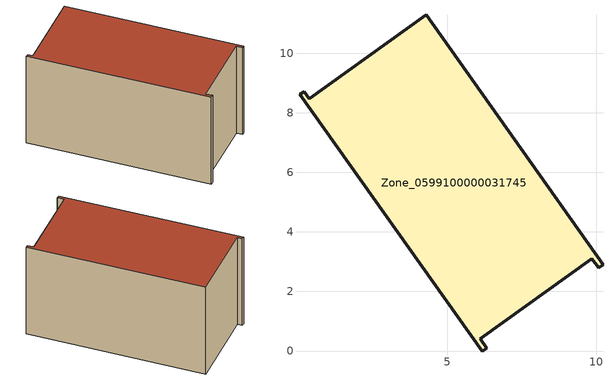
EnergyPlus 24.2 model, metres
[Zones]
Zone_0599100000031745
 floor ground (C_G): 0.37,8.47 4.29,11.28 10.23,2.9 10.09,2.8 9.86,3.1 6.11,0.41 6.33,0.1 6.18,0 0.04,8.62 0.2,8.7 z0
 wall outside (C_F): 4.29,11.28 0.37,8.47 0.2,8.7 0.04,8.62 6.18,0 6.33,0.1 6.11,0.41 9.86,3.1 10.09,2.8 10.23,2.9 4.29,11.28 z0:5.72
 roof outside (C_R): 0.37,8.47 0.2,8.7 0.04,8.62 6.18,0 6.33,0.1 6.11,0.41 9.86,3.1 10.09,2.8 10.23,2.9 4.29,11.28 z5.72
[BUILDING]
Pand.0599100000031745: North Axis=0; Terrain=City; Loads Convergence Tolerance Value=0.04; Temperature Convergence Tolerance Value=0.4; Solar Distribution=FullExterior; Maximum Number of Warmup Days=25; Minimum Number of Warmup Days=1
[Site:Location]
Rotterdam.The.Hague.AP_ZH_NLD Design_Conditions: Latitude=51.96; Longitude=4.45; Time Zone=1; Elevation=-4.5
[SITE:GROUNDTEMPERATURE:BUILDINGSURFACE]
18, 18, 18, 18, 18, 18, 18, 18, 18, 18, 18, 18
[MATERIAL] Thermal Absorptance=0.9; Solar Absorptance=0.7; Visible Absorptance=0.7
Name | Roughness | Thickness | Conductivity | Density | Specific Heat
G.TI.1975-1991 | MediumSmooth | 0.15 | 0.288461 | 540 | 1210
F.TI.1975-1991 | Rough | 0.3 | 0.230769 | 1920 | 840
R.TI.1975-1991 | MediumRough | 0.2 | 0.153846 | 1500 | 1000
[CONSTRUCTION]
C_G: G.TI.1975-1991
C_F: F.TI.1975-1991
C_R: R.TI.1975-1991
[ZONE]
Zone_0599100000031745: Type=1; Multiplier=1; Ceiling Height=Autocalculate; Volume=Autocalculate; Floor Area=autocalculate; Part of Total Floor Area=Yes
[ZONEINFILTRATION:DESIGNFLOWRATE]
Infil_Zone_0599100000031745: Zone or ZoneList or Space or SpaceList=Zone_0599100000031745; Schedule=AlwaysOn; Design Flow Rate Calculation Method=Flow/Area; Flow Rate per Floor Area=0.003; Constant Term Coefficient=1; Temperature Term Coefficient=0; Velocity Term Coefficient=0; Velocity Squared Term Coefficient=0
[HVACTEMPLATE:ZONE:IDEALLOADSAIRSYSTEM]
Zone_0599100000031745: Maximum Heating Supply Air Temperature=50; Minimum Cooling Supply Air Temperature=13; Maximum Heating Supply Air Humidity Ratio=0.0156; Minimum Cooling Supply Air Humidity Ratio=0.0077; Heating Limit=NoLimit; Cooling Limit=NoLimit; Dehumidification Control Type=ConstantSensibleHeatRatio; Cooling Sensible Heat Ratio=0.7; Dehumidification Setpoint=60; Humidification Control Type=None; Humidification Setpoint=30; Outdoor Air Method=None; Outdoor Air Flow Rate per Person=0.00944; Outdoor Air Flow Rate per Zone Floor Area=0; Outdoor Air Flow Rate per Zone=0; Demand Controlled Ventilation Type=None; Outdoor Air Economizer Type=NoEconomizer; Heat Recovery Type=None; Sensible Heat Recovery Effectiveness=0.7; Latent Heat Recovery Effectiveness=0.65
[ZONECONTROL:THERMOSTAT]
ThermostatControl_Zone_0599100000031745: Zone or ZoneList=Zone_0599100000031745; Control Type Schedule=DualSetpointControlType; Control 1=Thermostat_Zone_0599100000031745; Temperature Difference Between Cutout And Setpoint=0
[THERMOSTATSETPOINT:DUALSETPOINT]
Thermostat_Zone_0599100000031745: Heating Setpoint Temperature Schedule=HeatingSetpoint_Zone_0599100000031745; Cooling Setpoint Temperature Schedule=CoolingSetpoint_Zone_0599100000031745
[SCHEDULE:COMPACT]
HeatingSetpoint_Zone_0599100000031745: Through: 12/31, For: AllDays, Until: 24:00, 21
CoolingSetpoint_Zone_0599100000031745: Through: 12/31, For: AllDays, Until: 24:00, 24
DualSetpointControlType: Through: 12/31, For: AllDays, Until: 24:00, 4
AlwaysOn: Through: 12/31, For: AllDays, Until: 24:00, 1
